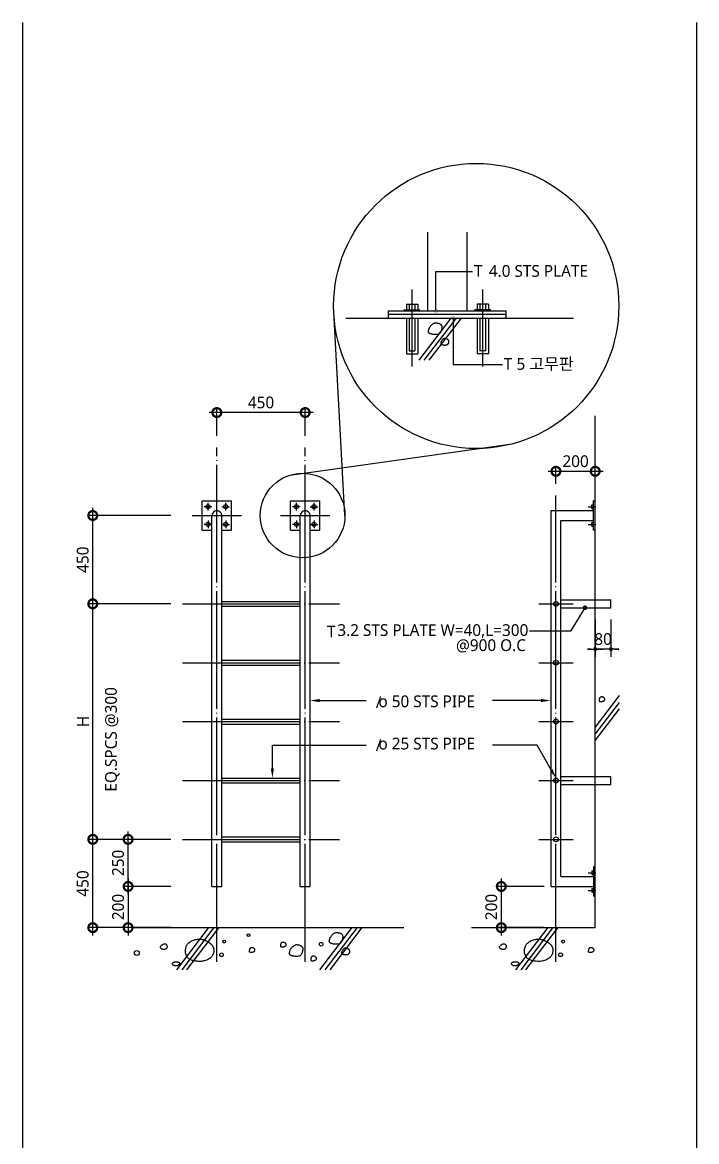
# Model space of a CAD drawing. Header units: millimetres. Extents: x 465 to 41696, y 198 to 5730.
# Drawn here: x 35822 to 37540, y 2878 to 5730 of the extents above; entities that cross this region are included whole.
import ezdxf
from ezdxf.enums import TextEntityAlignment as Align

# ---------------------------------------------------------------- set-up
doc = ezdxf.new("R2010")
doc.units = ezdxf.units.MM
doc.header["$LTSCALE"] = 200
for name, pattern in [('CEN', [62, 60, -1, 0, -1]), ('CEN-GAUN', [32.2, 30, -1, 0.2, -1]), ('HID', [2.3, 1.5, -0.8]), ('HID1-AGI', [2.25, 1.5, -0.75])]:
    doc.linetypes.add(name, pattern=pattern)
doc.layers.get('DEFPOINTS').update_dxf_attribs({"color": 137})
for name, color, linetype in [('3', 3, 'Continuous'), ('cen', 1, 'CEN'), ('CON', 2, 'Continuous'), ('DIM', 7, 'Continuous'), ('ELE', 3, 'Continuous'), ('HAT', 8, 'Continuous'), ('HID', 6, 'HID'), ('SPC', 4, 'Continuous'), ('STL', 4, 'Continuous'), ('SYM-LEAD', 6, 'Continuous'), ('TEXT', 3, 'Continuous')]:
    doc.layers.add(name, color=color, linetype=linetype)
doc.styles.add('arial', font='arial.ttf')
doc.styles.add('굴림체(옥산)', font='GulimChe.ttf')
doc.styles.add('스타일1', font='malgun.ttf')
doc.dimstyles.new('CJA$0', dxfattribs={"dimscale": 300, "dimtxt": 2.7, "dimasz": 1, "dimexe": 2, "dimexo": 3, "dimgap": 1, "dimtad": 1, "dimdec": 0, "dimzin": 1, "dimdsep": 46, "dimtxsty": 'arial', "dimblk": 'DOT', "dimcen": 0.09, "dimdle": 1, "dimclrd": 256, "dimclre": 256, "dimclrt": 3, "dimadec": 0, "dimazin": 0, "dimtfac": 1, "dimtdec": 0, "dimtmove": 2, "dimatfit": 3, "dimldrblk": 'DOT', "dimfxl": 1, "dimtolj": 1, "dimtzin": 1, "dimarcsym": 0})
doc.dimstyles.new('CJA-1', dxfattribs={"dimscale": 10, "dimtxt": 3, "dimasz": 1, "dimexe": 2, "dimexo": 3, "dimgap": 1, "dimtad": 1, "dimdec": 0, "dimdsep": 46, "dimlunit": 6, "dimtxsty": '굴림체(옥산)', "dimblk": 'CJDOT', "dimcen": 0.09, "dimclrd": 256, "dimclre": 256, "dimclrt": 3, "dimazin": 2, "dimtfac": 1, "dimtdec": 0, "dimtix": 1, "dimtmove": 2, "dimatfit": 3, "dimldrblk": 'CJDOT', "dimfxl": 1, "dimtolj": 1, "dimtzin": 0, "dimarcsym": 0})

# ---------------------------------------------------------------- blocks, each defined once
blk = doc.blocks.new('_DotSmall')
at = {"color": 0, "linetype": 'ByBlock', "const_width": 0.5}
blk.add_lwpolyline([(-0.0625, 0, 1), (0.0625, 0, 1)], format="xyb", close=True, dxfattribs=at)
blk = doc.blocks.new('*D173')
at = {"layer": 'DEFPOINTS', "color": 0, "transparency": 16777216}
for p in [(36001.8, 4248.6), (36078.9, 4248.6), (36231, 3648.6)]:
    blk.add_point(p, dxfattribs=at)
at = {"layer": 'DIM', "color": 7, "lineweight": -2, "transparency": 16777216}
for p, q in [((36001.8, 3628.6), (36001.8, 4268.6)), ((36048.9, 4248.6), (35991.8, 4248.6)), ((36201, 3648.6), (35991.8, 3648.6))]:
    blk.add_line(p, q, dxfattribs=at)
at = {"layer": 'DIM', "color": 7, "lineweight": -2, "transparency": 16777216, "xscale": 45, "yscale": 45, "zscale": 45}
for p, rotation in [((36001.8, 4248.6), 90), ((36001.8, 3648.6), 270)]:
    blk.add_blockref('_DotSmall', p, dxfattribs=dict(at, rotation=rotation))
at = {"layer": 'DIM', "color": 3, "transparency": 16777216, "insert": (35976.8, 3948.6), "char_height": 30, "attachment_point": 5, "rotation": 90, "style": '스타일1'}
blk.add_mtext('\\A1;H', dxfattribs=at)
blk = doc.blocks.new('_DOT')
at = {"color": 0, "linetype": 'ByBlock'}
blk.add_line((-0.5, 0), (-1, 0), dxfattribs=at)
at = {"color": 0, "linetype": 'ByBlock', "const_width": 0.5}
blk.add_lwpolyline([(-0.25, 0, 1), (0.25, 0, 1)], format="xyb", close=True, dxfattribs=at)
blk = doc.blocks.new('*D174')
at = {"layer": 'DEFPOINTS', "color": 0, "transparency": 16777216}
for p in [(36001.8, 3648.6), (36231, 3648.6), (36231, 3423.6)]:
    blk.add_point(p, dxfattribs=at)
at = {"layer": 'DIM', "color": 7, "lineweight": -2, "transparency": 16777216}
for p, q in [((36001.8, 3403.6), (36001.8, 3668.6)), ((36201, 3648.6), (35991.8, 3648.6)), ((36201, 3423.6), (35991.8, 3423.6))]:
    blk.add_line(p, q, dxfattribs=at)
at = {"layer": 'DIM', "color": 7, "lineweight": -2, "transparency": 16777216, "xscale": 45, "yscale": 45, "zscale": 45}
for p, rotation in [((36001.8, 3648.6), 90), ((36001.8, 3423.6), 270)]:
    blk.add_blockref('_DotSmall', p, dxfattribs=dict(at, rotation=rotation))
at = {"layer": 'DIM', "color": 3, "transparency": 16777216, "insert": (35976.3, 3536.1), "char_height": 30, "attachment_point": 5, "rotation": 90, "style": '스타일1'}
blk.add_mtext('\\A1;450', dxfattribs=at)
blk = doc.blocks.new('*D175')
at = {"layer": 'DEFPOINTS', "color": 0, "transparency": 16777216}
for p in [(36091.8, 3648.6), (36231, 3648.6), (36231, 3528.6)]:
    blk.add_point(p, dxfattribs=at)
at = {"layer": 'DIM', "color": 7, "lineweight": -2, "transparency": 16777216}
for p, q in [((36091.8, 3508.6), (36091.8, 3668.6)), ((36201, 3648.6), (36081.8, 3648.6)), ((36201, 3528.6), (36081.8, 3528.6))]:
    blk.add_line(p, q, dxfattribs=at)
at = {"layer": 'DIM', "color": 7, "lineweight": -2, "transparency": 16777216, "xscale": 45, "yscale": 45, "zscale": 45}
for p, rotation in [((36091.8, 3648.6), 90), ((36091.8, 3528.6), 270)]:
    blk.add_blockref('_DotSmall', p, dxfattribs=dict(at, rotation=rotation))
at = {"layer": 'DIM', "color": 3, "transparency": 16777216, "insert": (36066.3, 3588.6), "char_height": 30, "attachment_point": 5, "rotation": 90, "style": '스타일1'}
blk.add_mtext('\\A1;250', dxfattribs=at)
blk = doc.blocks.new('*D170')
at = {"layer": 'DEFPOINTS', "color": 0, "transparency": 16777216}
for p in [(36001.8, 4473.6), (36231, 4473.6), (36231, 4248.6)]:
    blk.add_point(p, dxfattribs=at)
at = {"layer": 'DIM', "color": 7, "lineweight": -2, "transparency": 16777216}
for p, q in [((36001.8, 4228.6), (36001.8, 4493.6)), ((36201, 4473.6), (35991.8, 4473.6)), ((36201, 4248.6), (35991.8, 4248.6))]:
    blk.add_line(p, q, dxfattribs=at)
at = {"layer": 'DIM', "color": 7, "lineweight": -2, "transparency": 16777216, "xscale": 45, "yscale": 45, "zscale": 45}
for p, rotation in [((36001.8, 4473.6), 90), ((36001.8, 4248.6), 270)]:
    blk.add_blockref('_DotSmall', p, dxfattribs=dict(at, rotation=rotation))
at = {"layer": 'DIM', "color": 3, "transparency": 16777216, "insert": (35976.3, 4361.1), "char_height": 30, "attachment_point": 5, "rotation": 90, "style": '스타일1'}
blk.add_mtext('\\A1;450', dxfattribs=at)
blk = doc.blocks.new('*D171')
at = {"layer": 'DEFPOINTS', "color": 0, "transparency": 16777216}
for p in [(36317.9, 4736), (36317.9, 4646.5), (36542.9, 4646.5)]:
    blk.add_point(p, dxfattribs=at)
at = {"layer": 'DIM', "color": 7, "lineweight": -2, "transparency": 16777216}
for p, q in [((36562.9, 4736), (36297.9, 4736)), ((36317.9, 4676.5), (36317.9, 4746)), ((36542.9, 4676.5), (36542.9, 4746))]:
    blk.add_line(p, q, dxfattribs=at)
at = {"layer": 'DIM', "color": 7, "lineweight": -2, "transparency": 16777216, "xscale": 45, "yscale": 45, "zscale": 45, "rotation": 180}
blk.add_blockref('_DotSmall', (36317.9, 4736), dxfattribs=at)
at = {"layer": 'DIM', "color": 7, "lineweight": -2, "transparency": 16777216, "xscale": 45, "yscale": 45, "zscale": 45}
blk.add_blockref('_DotSmall', (36542.9, 4736), dxfattribs=at)
at = {"layer": 'DIM', "color": 3, "transparency": 16777216, "insert": (36430.4, 4761.5), "char_height": 30, "attachment_point": 5, "style": '스타일1'}
blk.add_mtext('\\A1;450', dxfattribs=at)
blk = doc.blocks.new('*D172')
at = {"layer": 'DEFPOINTS', "color": 0, "transparency": 16777216}
for p in [(37281.7, 4586.3), (37181.7, 4524.6), (37281.7, 4511.1)]:
    blk.add_point(p, dxfattribs=at)
at = {"layer": 'DIM', "color": 7, "lineweight": -2, "transparency": 16777216}
for p, q in [((37181.7, 4554.6), (37181.7, 4596.3)), ((37281.7, 4541.1), (37281.7, 4596.3)), ((37161.7, 4586.3), (37301.7, 4586.3))]:
    blk.add_line(p, q, dxfattribs=at)
at = {"layer": 'DIM', "color": 7, "lineweight": -2, "transparency": 16777216, "xscale": 45, "yscale": 45, "zscale": 45, "rotation": 180}
blk.add_blockref('_DotSmall', (37181.7, 4586.3), dxfattribs=at)
at = {"layer": 'DIM', "color": 7, "lineweight": -2, "transparency": 16777216, "xscale": 45, "yscale": 45, "zscale": 45}
blk.add_blockref('_DotSmall', (37281.7, 4586.3), dxfattribs=at)
at = {"layer": 'DIM', "color": 3, "transparency": 16777216, "insert": (37231.7, 4611.8), "char_height": 30, "attachment_point": 5, "style": '스타일1'}
blk.add_mtext('\\A1;200', dxfattribs=at)
blk = doc.blocks.new('*D176')
at = {"layer": 'DEFPOINTS', "color": 0, "transparency": 16777216}
for p in [(36231, 3528.6), (36091.8, 3423.6), (36231, 3423.6)]:
    blk.add_point(p, dxfattribs=at)
at = {"layer": 'DIM', "color": 7, "lineweight": -2, "transparency": 16777216}
for p, q in [((36091.8, 3548.6), (36091.8, 3403.6)), ((36201, 3528.6), (36081.8, 3528.6)), ((36201, 3423.6), (36081.8, 3423.6))]:
    blk.add_line(p, q, dxfattribs=at)
at = {"layer": 'DIM', "color": 7, "lineweight": -2, "transparency": 16777216, "xscale": 45, "yscale": 45, "zscale": 45}
for p, rotation in [((36091.8, 3528.6), 90), ((36091.8, 3423.6), 270)]:
    blk.add_blockref('_DotSmall', p, dxfattribs=dict(at, rotation=rotation))
at = {"layer": 'DIM', "color": 3, "transparency": 16777216, "insert": (36066.3, 3476.1), "char_height": 30, "attachment_point": 5, "rotation": 90, "style": '스타일1'}
blk.add_mtext('\\A1;200', dxfattribs=at)
blk = doc.blocks.new('CJDOT')
blk.add_line((-2, 0), (2, 0))
at = {"const_width": 0.5}
blk.add_lwpolyline([(-0.25, 0, 1), (0.25, 0, 1)], format="xyb", close=True, dxfattribs=at)
blk = doc.blocks.new('*D177')
at = {"layer": 'DEFPOINTS', "color": 0, "transparency": 16777216}
for p in [(37281.7, 4238.6), (37321.7, 4238.6), (37281.7, 4133.2)]:
    blk.add_point(p, dxfattribs=at)
at = {"layer": 'DIM', "lineweight": -2, "transparency": 16777216}
for p, q in [((37281.7, 4208.6), (37281.7, 4113.2)), ((37321.7, 4208.6), (37321.7, 4113.2)), ((37271.7, 4133.2), (37261.7, 4133.2)), ((37321.7, 4133.2), (37281.7, 4133.2)), ((37331.7, 4133.2), (37341.7, 4133.2))]:
    blk.add_line(p, q, dxfattribs=at)
at = {"layer": 'DIM', "lineweight": -2, "transparency": 16777216, "xscale": 10, "yscale": 10, "zscale": 10}
blk.add_blockref('CJDOT', (37281.7, 4133.2), dxfattribs=at)
at = {"layer": 'DIM', "lineweight": -2, "transparency": 16777216, "xscale": 10, "yscale": 10, "zscale": 10, "rotation": 180}
blk.add_blockref('CJDOT', (37321.7, 4133.2), dxfattribs=at)
at = {"layer": 'DIM', "color": 3, "transparency": 16777216, "insert": (37301.7, 4158.7), "char_height": 30, "attachment_point": 5, "style": '스타일1'}
blk.add_mtext('\\A1;80', dxfattribs=at)
blk = doc.blocks.new('*D178')
at = {"layer": 'DEFPOINTS', "color": 0, "transparency": 16777216}
for p in [(37181.7, 3528.6), (37042.5, 3423.6), (37181.7, 3423.6)]:
    blk.add_point(p, dxfattribs=at)
at = {"layer": 'DIM', "color": 7, "lineweight": -2, "transparency": 16777216}
for p, q in [((37042.5, 3548.6), (37042.5, 3403.6)), ((37151.7, 3528.6), (37032.5, 3528.6)), ((37151.7, 3423.6), (37032.5, 3423.6))]:
    blk.add_line(p, q, dxfattribs=at)
at = {"layer": 'DIM', "color": 7, "lineweight": -2, "transparency": 16777216, "xscale": 45, "yscale": 45, "zscale": 45}
for p, rotation in [((37042.5, 3528.6), 90), ((37042.5, 3423.6), 270)]:
    blk.add_blockref('_DotSmall', p, dxfattribs=dict(at, rotation=rotation))
at = {"layer": 'DIM', "color": 3, "transparency": 16777216, "insert": (37017, 3476.1), "char_height": 30, "attachment_point": 5, "rotation": 90, "style": '스타일1'}
blk.add_mtext('\\A1;200', dxfattribs=at)

msp = doc.modelspace()

# ---------------------------------------------------------------- hatches: boundary and pattern name
at = {"layer": 'SYM-LEAD'}
h = msp.add_hatch(color=6, dxfattribs=at)
edge = h.paths.add_edge_path()
edge.add_arc((36919.7, 4976.8), 6, 0, 360)
edge = h.paths.add_edge_path()
edge.add_line((36919.7, 4988.8), (36919.7, 4964.8))
edge = h.paths.add_edge_path()
edge.add_arc((36875.9, 4994.8), 6, 0, 360)
edge = h.paths.add_edge_path()
edge.add_line((36875.9, 4982.8), (36875.9, 5006.8))
h = msp.add_hatch(color=6, dxfattribs=at)
edge = h.paths.add_edge_path(flags=17)
edge.add_arc((37255.5, 4238.6), 6, 0, 360)
edge = h.paths.add_edge_path()
edge.add_line((37261.8, 4248.8), (37249.2, 4228.4))

# ---------------------------------------------------------------- linework, layer by layer
for centre, radius in [((36978.6, 5007.5), 363.2), ((36536.4, 4473.7), 107.8)]:
    msp.add_circle(centre, radius)
at = {"layer": '3'}
for p, q in [((35822.5, 5730), (35822.5, 210)), ((37540, 5730), (37540, 210))]:
    msp.add_line(p, q, dxfattribs=at)
at = {"layer": 'cen'}
for p, q in [((36815.2, 4853.1), (36815.2, 5049.8)), ((36995.2, 4853.1), (36995.2, 5049.8)), ((36295.4, 4486.1), (36295.4, 4506.1)), ((36340.4, 4486.1), (36340.4, 4506.1)), ((36520.4, 4486.1), (36520.4, 4506.1)), ((36565.4, 4486.1), (36565.4, 4506.1)), ((36305.4, 4496.1), (36285.4, 4496.1)), ((36330.4, 4496.1), (36350.4, 4496.1)), ((36530.4, 4496.1), (36510.4, 4496.1)), ((36555.4, 4496.1), (36575.4, 4496.1)), ((37263.7, 4496.1), (37283.7, 4496.1)), ((36305.4, 4451.1), (36285.4, 4451.1)), ((36295.4, 4461.1), (36295.4, 4441.1)), ((36330.4, 4451.1), (36350.4, 4451.1)), ((36340.4, 4461.1), (36340.4, 4441.1)), ((36530.4, 4451.1), (36510.4, 4451.1)), ((36520.4, 4461.1), (36520.4, 4441.1)), ((36555.4, 4451.1), (36575.4, 4451.1)), ((36565.4, 4461.1), (36565.4, 4441.1)), ((37263.7, 4451.1), (37283.7, 4451.1)), ((37137.8, 4248.6), (37225.3, 4248.6)), ((37137.8, 4098.6), (37225.3, 4098.6)), ((37137.8, 3948.6), (37225.3, 3948.6)), ((37137.8, 3798.6), (37225.3, 3798.6)), ((37137.8, 3648.6), (37225.3, 3648.6)), ((37263.7, 3563.6), (37283.7, 3563.6)), ((37263.7, 3518.6), (37283.7, 3518.6))]:
    msp.add_line(p, q, dxfattribs=at)
at = {"layer": 'cen', "linetype": 'CEN-GAUN', "ltscale": 0.05}
for p, q in [((36317.9, 3336.9), (36317.9, 4646.5)), ((36542.9, 3336.9), (36542.9, 4646.5)), ((37181.7, 3336.9), (37181.7, 4524.6)), ((36255.4, 4473.6), (36380.4, 4473.6)), ((36480.4, 4473.6), (36605.4, 4473.6)), ((36230.4, 4248.6), (36630.4, 4248.6)), ((36230.4, 4098.6), (36630.4, 4098.6)), ((36230.4, 3948.6), (36630.4, 3948.6)), ((36230.4, 3798.6), (36630.4, 3798.6)), ((36230.4, 3648.6), (36630.4, 3648.6))]:
    msp.add_line(p, q, dxfattribs=at)
at = {"layer": 'CON'}
for p, q in [((36646.1, 4976.8), (37226.1, 4976.8)), ((37281.7, 3423.6), (37281.7, 4727.6)), ((36102.9, 3423.6), (36794.3, 3423.6)), ((36966.7, 3423.6), (37281.7, 3423.6))]:
    msp.add_line(p, q, dxfattribs=at)
at = {"layer": 'ELE', "color": 4}
for p, q in [((36280.4, 4436.1), (36280.4, 4511.1)), ((36280.4, 4511.1), (36355.4, 4511.1)), ((36355.4, 4436.1), (36355.4, 4511.1)), ((36505.4, 4511.1), (36580.4, 4511.1)), ((36505.4, 4436.1), (36505.4, 4511.1)), ((36580.4, 4436.1), (36580.4, 4511.1)), ((37281.7, 4511.1), (37277.2, 4511.1)), ((37277.2, 4436.1), (37277.2, 4511.1)), ((37273.4, 4501.1), (37277.2, 4501.1)), ((37273.4, 4491.1), (37273.4, 4501.1)), ((37273.4, 4491.1), (37277.2, 4491.1)), ((37273.4, 4456.1), (37277.2, 4456.1)), ((37273.4, 4446.1), (37273.4, 4456.1)), ((36280.4, 4436.1), (36305.4, 4436.1)), ((36330.4, 4436.1), (36355.4, 4436.1)), ((36505.4, 4436.1), (36530.4, 4436.1)), ((36555.4, 4436.1), (36580.4, 4436.1)), ((37273.4, 4446.1), (37277.2, 4446.1)), ((37281.7, 4436.1), (37277.2, 4436.1)), ((37273.4, 3568.6), (37277.2, 3568.6)), ((37273.4, 3568.6), (37273.4, 3558.6)), ((37281.7, 3578.6), (37277.2, 3578.6)), ((37277.2, 3578.6), (37277.2, 3503.6)), ((37273.4, 3558.6), (37277.2, 3558.6)), ((37273.4, 3523.6), (37273.4, 3513.6)), ((37273.4, 3523.6), (37277.2, 3523.6)), ((37273.4, 3513.6), (37277.2, 3513.6)), ((37281.7, 3503.6), (37277.2, 3503.6))]:
    msp.add_line(p, q, dxfattribs=at)
at = {"layer": 'HAT'}
for p, q in [((36755.2, 4986.8), (37055.2, 4986.8)), ((36914.1, 4976.8), (36832.1, 4869.5)), ((36927.5, 4976.8), (36845.5, 4869.5)), ((36939.9, 4976.8), (36857.9, 4869.5)), ((37343, 4015.1), (37281.7, 3934.8)), ((37343, 3997.4), (37281.7, 3917.1)), ((37343, 3981.3), (37281.7, 3901)), ((36296.9, 3423.6), (36214.9, 3316.3)), ((36310.4, 3423.6), (36228.4, 3316.3)), ((36322.7, 3423.6), (36240.7, 3316.3)), ((36661.5, 3423.6), (36579.5, 3316.3)), ((36675, 3423.6), (36593, 3316.3)), ((36687.3, 3423.6), (36605.3, 3316.3)), ((37160.6, 3423.6), (37078.6, 3316.3)), ((37174.1, 3423.6), (37092.1, 3316.3)), ((37186.5, 3423.6), (37104.4, 3316.3))]:
    msp.add_line(p, q, dxfattribs=at)
at = {"layer": 'HAT', "linetype": 'HID1-AGI'}
for p, q in [((36800.7, 4976.8), (36800.7, 4885.7)), ((36829.7, 4976.8), (36829.7, 4885.7)), ((36980.7, 4976.8), (36980.7, 4885.7)), ((37009.7, 4976.8), (37009.7, 4885.7)), ((36800.7, 4885.7), (36829.7, 4885.7)), ((37009.7, 4885.7), (36980.7, 4885.7))]:
    msp.add_line(p, q, dxfattribs=at)
at = {"layer": 'HAT'}
for points in [[(36862.2, 4956.3), (36863.2, 4957.5), (36864.4, 4958.7), (36865.6, 4959.8), (36866.9, 4960.8), (36868.2, 4961.7), (36869.6, 4962.6), (36870.9, 4963.3), (36872.1, 4963.8), (36873.3, 4964.2), (36874.5, 4964.4), (36875.5, 4964.5), (36876.6, 4964.5), (36877.7, 4964.4), (36878.7, 4964.2), (36879.8, 4963.9), (36881, 4963.7), (36882.2, 4963.3), (36883.4, 4963), (36884.7, 4962.6), (36885.9, 4962.1), (36887, 4961.5), (36888, 4960.8), (36888.9, 4960), (36889.7, 4959), (36890.3, 4957.9), (36890.7, 4956.7), (36890.9, 4955.4), (36891, 4953.9), (36891, 4952.4), (36890.8, 4950.8), (36890.6, 4949.1), (36890.2, 4947.5), (36889.8, 4945.8), (36889.4, 4944.1), (36888.8, 4942.5), (36888.1, 4940.9), (36887.2, 4939.5), (36886.2, 4938.2), (36885, 4937.1), (36883.6, 4936.2), (36881.9, 4935.5), (36880.1, 4935), (36878.1, 4934.6), (36876.1, 4934.5), (36874, 4934.5), (36871.9, 4934.6), (36869.9, 4934.8), (36867.9, 4935.1), (36866.1, 4935.4), (36864.4, 4935.8), (36862.9, 4936.2), (36861.5, 4936.7), (36860.4, 4937.2), (36859.3, 4937.8), (36858.5, 4938.5), (36857.8, 4939.2), (36857.4, 4939.9), (36857.1, 4940.7), (36856.9, 4941.5), (36856.9, 4942.4), (36857, 4943.4), (36857.2, 4944.4), (36857.4, 4945.4), (36857.7, 4946.5), (36858, 4947.7), (36858.4, 4948.8), (36858.8, 4950.1), (36859.3, 4951.3), (36859.8, 4952.6), (36860.5, 4953.8), (36861.3, 4955.1)], [(36896.8, 4925), (36897.9, 4925.2), (36899.1, 4925.2), (36900.3, 4925.1), (36901.5, 4924.8), (36902.6, 4924.4), (36903.7, 4923.9), (36904.7, 4923.2), (36905.6, 4922.5), (36906.4, 4921.8), (36907, 4921), (36907.4, 4920.2), (36907.8, 4919.4), (36908.1, 4918.5), (36908.2, 4917.7), (36908.3, 4916.8), (36908.4, 4916), (36908.3, 4915.2), (36908.2, 4914.4), (36908.1, 4913.7), (36907.9, 4913), (36907.6, 4912.3), (36907.3, 4911.6), (36906.9, 4910.9), (36906.4, 4910.3), (36905.9, 4909.7), (36905.3, 4909.1), (36904.5, 4908.6), (36903.7, 4908.2), (36902.8, 4907.8), (36901.8, 4907.5), (36900.7, 4907.3), (36899.5, 4907.2), (36898.2, 4907.2), (36896.8, 4907.3), (36895.4, 4907.5), (36894, 4907.8), (36892.7, 4908.3), (36891.5, 4908.8), (36890.5, 4909.4), (36889.7, 4910.2), (36889.2, 4911), (36888.9, 4911.9), (36888.8, 4912.8), (36888.9, 4913.8), (36889.1, 4914.9), (36889.5, 4916), (36890, 4917.1), (36890.5, 4918.2), (36891.1, 4919.3), (36891.7, 4920.4), (36892.4, 4921.4), (36893.1, 4922.4), (36893.9, 4923.3), (36894.8, 4924), (36895.8, 4924.6)], [(37296.5, 4011.9), (37297.3, 4012.2), (37298.2, 4012.2), (37299.1, 4012.1), (37300, 4011.9), (37300.9, 4011.6), (37301.8, 4011.2), (37302.6, 4010.7), (37303.3, 4010.2), (37303.9, 4009.6), (37304.4, 4009), (37304.8, 4008.3), (37305.1, 4007.7), (37305.3, 4007), (37305.5, 4006.4), (37305.6, 4005.7), (37305.6, 4005.1), (37305.6, 4004.5), (37305.5, 4004), (37305.4, 4003.4), (37305.1, 4002.9), (37304.9, 4002.4), (37304.5, 4001.9), (37304.1, 4001.5), (37303.6, 4001), (37303, 4000.6), (37302.3, 4000.3), (37301.5, 3999.9), (37300.8, 3999.6), (37300, 3999.4), (37299.2, 3999.2), (37298.3, 3999), (37297.6, 3998.9), (37296.8, 3998.8), (37296.1, 3998.8), (37295.5, 3998.8), (37294.9, 3998.9), (37294.3, 3999.1), (37293.8, 3999.3), (37293.4, 3999.7), (37293.1, 4000.1), (37292.8, 4000.6), (37292.6, 4001.2), (37292.5, 4001.8), (37292.4, 4002.6), (37292.4, 4003.3), (37292.5, 4004.2), (37292.6, 4005), (37292.8, 4005.9), (37293, 4006.9), (37293.3, 4007.8), (37293.7, 4008.7), (37294.1, 4009.5), (37294.6, 4010.3), (37295.1, 4011), (37295.8, 4011.5)], [(36240.1, 3376.1), (36240.9, 3377.9), (36241.9, 3379.7), (36243.1, 3381.3), (36244.5, 3382.9), (36246, 3384.4), (36247.7, 3385.8), (36249.5, 3387.1), (36251.5, 3388.4), (36253.6, 3389.6), (36255.9, 3390.6), (36258.3, 3391.6), (36260.8, 3392.5), (36263.3, 3393.2), (36266, 3393.7), (36268.7, 3394.1), (36271.5, 3394.3), (36274.3, 3394.3), (36277.1, 3394.1), (36279.9, 3393.8), (36282.7, 3393.2), (36285.5, 3392.4), (36288.2, 3391.5), (36290.9, 3390.4), (36293.4, 3389.1), (36295.9, 3387.7), (36298.2, 3386.1), (36300.4, 3384.4), (36302.4, 3382.5), (36304.2, 3380.6), (36305.8, 3378.6), (36307.2, 3376.5), (36308.4, 3374.4), (36309.3, 3372.2), (36309.9, 3370), (36310.2, 3367.8), (36310.4, 3365.6), (36310.3, 3363.4), (36310, 3361.2), (36309.5, 3359.1), (36308.8, 3357), (36307.9, 3355), (36306.8, 3353), (36305.5, 3351.1), (36304.1, 3349.3), (36302.4, 3347.6), (36300.6, 3346.1), (36298.6, 3344.6), (36296.4, 3343.2), (36294, 3342), (36291.4, 3340.9), (36288.7, 3340), (36285.9, 3339.2), (36282.9, 3338.5), (36279.9, 3338), (36276.8, 3337.7), (36273.7, 3337.6), (36270.6, 3337.6), (36267.5, 3337.8), (36264.4, 3338.1), (36261.5, 3338.5), (36258.6, 3339.1), (36256, 3339.7), (36253.6, 3340.5), (36251.5, 3341.3), (36249.7, 3342.1), (36248.1, 3343), (36246.8, 3344), (36245.6, 3344.9), (36244.7, 3345.9), (36243.9, 3346.9), (36243.2, 3347.9), (36242.6, 3348.9), (36242, 3349.9), (36241.5, 3350.8), (36241, 3351.7), (36240.5, 3352.6), (36240.1, 3353.4), (36239.8, 3354.2), (36239.4, 3355), (36239.1, 3355.7), (36238.9, 3356.3), (36238.6, 3356.9), (36238.5, 3357.5), (36238.3, 3358.2), (36238.2, 3359), (36238.1, 3359.8), (36238, 3360.8), (36237.9, 3362), (36237.9, 3363.4), (36237.9, 3365), (36238, 3366.7), (36238.2, 3368.5), (36238.5, 3370.4), (36238.9, 3372.3), (36239.4, 3374.2)], [(36609.6, 3403.1), (36610.7, 3404.3), (36611.8, 3405.5), (36613.1, 3406.6), (36614.4, 3407.6), (36615.7, 3408.6), (36617, 3409.4), (36618.3, 3410.1), (36619.6, 3410.6), (36620.8, 3411), (36621.9, 3411.2), (36623, 3411.3), (36624.1, 3411.3), (36625.1, 3411.2), (36626.2, 3411), (36627.3, 3410.8), (36628.4, 3410.5), (36629.6, 3410.1), (36630.9, 3409.8), (36632.1, 3409.4), (36633.3, 3408.9), (36634.4, 3408.3), (36635.5, 3407.6), (36636.4, 3406.8), (36637.2, 3405.8), (36637.7, 3404.7), (36638.1, 3403.5), (36638.4, 3402.2), (36638.5, 3400.7), (36638.4, 3399.2), (36638.3, 3397.6), (36638, 3395.9), (36637.7, 3394.3), (36637.3, 3392.6), (36636.8, 3390.9), (36636.2, 3389.3), (36635.5, 3387.7), (36634.7, 3386.3), (36633.7, 3385), (36632.5, 3383.9), (36631, 3383), (36629.4, 3382.3), (36627.6, 3381.8), (36625.6, 3381.5), (36623.6, 3381.3), (36621.5, 3381.3), (36619.4, 3381.4), (36617.3, 3381.6), (36615.4, 3381.9), (36613.6, 3382.2), (36611.9, 3382.6), (36610.4, 3383), (36609, 3383.5), (36607.8, 3384), (36606.8, 3384.6), (36605.9, 3385.3), (36605.3, 3386), (36604.8, 3386.7), (36604.5, 3387.5), (36604.4, 3388.3), (36604.4, 3389.2), (36604.4, 3390.2), (36604.6, 3391.2), (36604.9, 3392.2), (36605.2, 3393.3), (36605.5, 3394.5), (36605.8, 3395.6), (36606.3, 3396.9), (36606.7, 3398.1), (36607.3, 3399.4), (36608, 3400.6), (36608.7, 3401.9)], [(37103.8, 3376.1), (37104.6, 3377.9), (37105.7, 3379.7), (37106.9, 3381.3), (37108.2, 3382.9), (37109.7, 3384.4), (37111.4, 3385.8), (37113.2, 3387.1), (37115.2, 3388.4), (37117.3, 3389.6), (37119.6, 3390.6), (37122, 3391.6), (37124.5, 3392.5), (37127.1, 3393.2), (37129.7, 3393.7), (37132.4, 3394.1), (37135.2, 3394.3), (37138, 3394.3), (37140.8, 3394.1), (37143.6, 3393.8), (37146.4, 3393.2), (37149.2, 3392.4), (37151.9, 3391.5), (37154.6, 3390.4), (37157.1, 3389.1), (37159.6, 3387.7), (37161.9, 3386.1), (37164.1, 3384.4), (37166.1, 3382.5), (37167.9, 3380.6), (37169.6, 3378.6), (37171, 3376.5), (37172.1, 3374.4), (37173, 3372.2), (37173.6, 3370), (37174, 3367.8), (37174.1, 3365.6), (37174, 3363.4), (37173.7, 3361.2), (37173.2, 3359.1), (37172.5, 3357), (37171.6, 3355), (37170.5, 3353), (37169.2, 3351.1), (37167.8, 3349.3), (37166.2, 3347.6), (37164.3, 3346.1), (37162.3, 3344.6), (37160.1, 3343.2), (37157.7, 3342), (37155.2, 3340.9), (37152.4, 3340), (37149.6, 3339.2), (37146.7, 3338.5), (37143.6, 3338), (37140.6, 3337.7), (37137.4, 3337.6), (37134.3, 3337.6), (37131.2, 3337.8), (37128.1, 3338.1), (37125.2, 3338.5), (37122.4, 3339.1), (37119.7, 3339.7), (37117.3, 3340.5), (37115.2, 3341.3), (37113.4, 3342.1), (37111.8, 3343), (37110.5, 3344), (37109.4, 3344.9), (37108.4, 3345.9), (37107.6, 3346.9), (37106.9, 3347.9), (37106.3, 3348.9), (37105.7, 3349.9), (37105.2, 3350.8), (37104.7, 3351.7), (37104.3, 3352.6), (37103.8, 3353.4), (37103.5, 3354.2), (37103.1, 3355), (37102.9, 3355.7), (37102.6, 3356.3), (37102.4, 3356.9), (37102.2, 3357.5), (37102, 3358.2), (37101.9, 3359), (37101.8, 3359.8), (37101.7, 3360.8), (37101.6, 3362), (37101.6, 3363.4), (37101.7, 3365), (37101.7, 3366.7), (37101.9, 3368.5), (37102.2, 3370.4), (37102.6, 3372.3), (37103.1, 3374.2)], [(36184.6, 3382.4), (36185.7, 3382.4), (36186.7, 3382.1), (36187.6, 3381.7), (36188.5, 3381.1), (36189.2, 3380.4), (36189.9, 3379.6), (36190.4, 3378.7), (36190.8, 3377.7), (36191.1, 3376.7), (36191.3, 3375.7), (36191.3, 3374.7), (36191.1, 3373.7), (36190.9, 3372.8), (36190.5, 3371.8), (36189.9, 3371), (36189.3, 3370.3), (36188.5, 3369.6), (36187.6, 3369.1), (36186.6, 3368.7), (36185.5, 3368.3), (36184.4, 3368.1), (36183.3, 3368), (36182.1, 3368.1), (36181, 3368.2), (36179.9, 3368.5), (36178.8, 3368.9), (36177.9, 3369.3), (36177, 3369.9), (36176.2, 3370.5), (36175.5, 3371.1), (36174.9, 3371.7), (36174.5, 3372.4), (36174.2, 3373.1), (36174.1, 3373.7), (36174.1, 3374.4), (36174.3, 3375), (36174.6, 3375.7), (36175.1, 3376.4), (36175.6, 3377.1), (36176.3, 3377.9), (36177.2, 3378.7), (36178.1, 3379.4), (36179.1, 3380.2), (36180.2, 3380.9), (36181.3, 3381.5), (36182.4, 3382), (36183.5, 3382.3)], [(36405.1, 3373.1), (36406, 3373.3), (36406.8, 3373.4), (36407.7, 3373.3), (36408.7, 3373.1), (36409.6, 3372.8), (36410.4, 3372.3), (36411.2, 3371.9), (36412, 3371.3), (36412.6, 3370.7), (36413.1, 3370.1), (36413.5, 3369.5), (36413.8, 3368.9), (36414, 3368.2), (36414.2, 3367.5), (36414.2, 3366.9), (36414.3, 3366.3), (36414.2, 3365.7), (36414.2, 3365.1), (36414, 3364.6), (36413.8, 3364), (36413.5, 3363.5), (36413.2, 3363.1), (36412.7, 3362.6), (36412.2, 3362.2), (36411.6, 3361.8), (36410.9, 3361.4), (36410.2, 3361.1), (36409.4, 3360.8), (36408.6, 3360.5), (36407.8, 3360.3), (36407, 3360.1), (36406.2, 3360), (36405.5, 3359.9), (36404.8, 3359.9), (36404.1, 3360), (36403.5, 3360.1), (36403, 3360.2), (36402.5, 3360.5), (36402.1, 3360.8), (36401.7, 3361.2), (36401.5, 3361.7), (36401.3, 3362.3), (36401.2, 3363), (36401.1, 3363.7), (36401.1, 3364.5), (36401.2, 3365.3), (36401.3, 3366.2), (36401.5, 3367.1), (36401.7, 3368), (36402, 3369), (36402.3, 3369.9), (36402.7, 3370.7), (36403.2, 3371.5), (36403.8, 3372.2), (36404.4, 3372.7)], [(36484.5, 3386.8), (36485.3, 3387), (36486.2, 3387.1), (36487.1, 3387), (36488, 3386.8), (36488.9, 3386.5), (36489.8, 3386.1), (36490.6, 3385.6), (36491.3, 3385), (36491.9, 3384.5), (36492.4, 3383.8), (36492.9, 3383.2), (36493.2, 3382.6), (36493.4, 3381.9), (36493.5, 3381.3), (36493.6, 3380.6), (36493.7, 3380), (36493.6, 3379.4), (36493.5, 3378.8), (36493.4, 3378.3), (36493.2, 3377.8), (36492.9, 3377.3), (36492.6, 3376.8), (36492.1, 3376.3), (36491.6, 3375.9), (36491, 3375.5), (36490.3, 3375.2), (36489.6, 3374.8), (36488.8, 3374.5), (36488, 3374.3), (36487.2, 3374), (36486.4, 3373.9), (36485.6, 3373.7), (36484.9, 3373.7), (36484.2, 3373.6), (36483.5, 3373.7), (36482.9, 3373.8), (36482.4, 3374), (36481.9, 3374.2), (36481.5, 3374.5), (36481.1, 3375), (36480.9, 3375.5), (36480.7, 3376.1), (36480.5, 3376.7), (36480.5, 3377.4), (36480.5, 3378.2), (36480.6, 3379), (36480.7, 3379.9), (36480.9, 3380.8), (36481.1, 3381.7), (36481.4, 3382.7), (36481.7, 3383.6), (36482.1, 3384.4), (36482.6, 3385.2), (36483.2, 3385.9), (36483.8, 3386.4)], [(36507.9, 3372.2), (36509, 3373.4), (36510.1, 3374.5), (36511.4, 3375.7), (36512.7, 3376.7), (36514, 3377.6), (36515.3, 3378.4), (36516.6, 3379.1), (36517.9, 3379.7), (36519.1, 3380), (36520.2, 3380.3), (36521.3, 3380.4), (36522.4, 3380.4), (36523.4, 3380.2), (36524.5, 3380.1), (36525.6, 3379.8), (36526.7, 3379.5), (36527.9, 3379.2), (36529.2, 3378.8), (36530.4, 3378.4), (36531.6, 3377.9), (36532.7, 3377.3), (36533.8, 3376.7), (36534.7, 3375.8), (36535.5, 3374.9), (36536, 3373.8), (36536.4, 3372.6), (36536.7, 3371.2), (36536.7, 3369.8), (36536.7, 3368.2), (36536.6, 3366.6), (36536.3, 3365), (36536, 3363.3), (36535.6, 3361.6), (36535.1, 3360), (36534.5, 3358.3), (36533.8, 3356.8), (36533, 3355.4), (36532, 3354.1), (36530.7, 3353), (36529.3, 3352), (36527.7, 3351.3), (36525.9, 3350.8), (36523.9, 3350.5), (36521.9, 3350.4), (36519.8, 3350.3), (36517.7, 3350.5), (36515.6, 3350.7), (36513.7, 3350.9), (36511.8, 3351.3), (36510.2, 3351.7), (36508.7, 3352.1), (36507.3, 3352.6), (36506.1, 3353.1), (36505.1, 3353.7), (36504.2, 3354.3), (36503.6, 3355), (36503.1, 3355.8), (36502.8, 3356.6), (36502.7, 3357.4), (36502.7, 3358.3), (36502.7, 3359.2), (36502.9, 3360.2), (36503.2, 3361.3), (36503.5, 3362.4), (36503.8, 3363.5), (36504.1, 3364.7), (36504.5, 3365.9), (36505, 3367.2), (36505.6, 3368.4), (36506.3, 3369.7), (36507, 3370.9)], [(36644.2, 3371.8), (36645.4, 3372), (36646.5, 3372), (36647.7, 3371.9), (36648.9, 3371.6), (36650.1, 3371.2), (36651.2, 3370.7), (36652.2, 3370), (36653.1, 3369.4), (36653.8, 3368.6), (36654.4, 3367.8), (36654.9, 3367), (36655.3, 3366.2), (36655.5, 3365.3), (36655.7, 3364.5), (36655.8, 3363.6), (36655.8, 3362.8), (36655.8, 3362), (36655.7, 3361.2), (36655.6, 3360.5), (36655.4, 3359.8), (36655.1, 3359.1), (36654.8, 3358.4), (36654.4, 3357.7), (36653.9, 3357.1), (36653.4, 3356.5), (36652.7, 3355.9), (36652, 3355.4), (36651.2, 3355), (36650.3, 3354.6), (36649.3, 3354.3), (36648.2, 3354.1), (36647, 3354), (36645.6, 3354), (36644.2, 3354.1), (36642.8, 3354.3), (36641.4, 3354.7), (36640.1, 3355.1), (36639, 3355.6), (36637.9, 3356.2), (36637.2, 3357), (36636.6, 3357.8), (36636.3, 3358.7), (36636.2, 3359.6), (36636.3, 3360.6), (36636.6, 3361.7), (36637, 3362.8), (36637.4, 3363.9), (36638, 3365), (36638.6, 3366.1), (36639.2, 3367.2), (36639.9, 3368.3), (36640.6, 3369.2), (36641.4, 3370.1), (36642.3, 3370.8), (36643.2, 3371.4)], [(37048.3, 3382.4), (37049.4, 3382.4), (37050.4, 3382.1), (37051.3, 3381.7), (37052.2, 3381.1), (37052.9, 3380.4), (37053.6, 3379.6), (37054.1, 3378.7), (37054.6, 3377.7), (37054.8, 3376.7), (37055, 3375.7), (37055, 3374.7), (37054.8, 3373.7), (37054.6, 3372.8), (37054.2, 3371.8), (37053.6, 3371), (37053, 3370.3), (37052.2, 3369.6), (37051.3, 3369.1), (37050.3, 3368.7), (37049.2, 3368.3), (37048.1, 3368.1), (37047, 3368), (37045.8, 3368.1), (37044.7, 3368.2), (37043.6, 3368.5), (37042.6, 3368.9), (37041.6, 3369.3), (37040.7, 3369.9), (37039.9, 3370.5), (37039.2, 3371.1), (37038.6, 3371.7), (37038.2, 3372.4), (37037.9, 3373.1), (37037.8, 3373.7), (37037.8, 3374.4), (37038, 3375), (37038.3, 3375.7), (37038.8, 3376.4), (37039.4, 3377.1), (37040.1, 3377.9), (37040.9, 3378.7), (37041.8, 3379.4), (37042.8, 3380.2), (37043.9, 3380.9), (37045, 3381.5), (37046.1, 3382), (37047.2, 3382.3)], [(37268.9, 3373.1), (37269.7, 3373.3), (37270.5, 3373.4), (37271.4, 3373.3), (37272.4, 3373.1), (37273.3, 3372.8), (37274.1, 3372.3), (37275, 3371.9), (37275.7, 3371.3), (37276.3, 3370.7), (37276.8, 3370.1), (37277.2, 3369.5), (37277.5, 3368.9), (37277.7, 3368.2), (37277.9, 3367.5), (37278, 3366.9), (37278, 3366.3), (37278, 3365.7), (37277.9, 3365.1), (37277.7, 3364.6), (37277.5, 3364), (37277.2, 3363.5), (37276.9, 3363.1), (37276.5, 3362.6), (37275.9, 3362.2), (37275.3, 3361.8), (37274.7, 3361.4), (37273.9, 3361.1), (37273.2, 3360.8), (37272.3, 3360.5), (37271.5, 3360.3), (37270.7, 3360.1), (37270, 3360), (37269.2, 3359.9), (37268.5, 3359.9), (37267.8, 3360), (37267.2, 3360.1), (37266.7, 3360.2), (37266.2, 3360.5), (37265.8, 3360.8), (37265.5, 3361.2), (37265.2, 3361.7), (37265, 3362.3), (37264.9, 3363), (37264.8, 3363.7), (37264.8, 3364.5), (37264.9, 3365.3), (37265, 3366.2), (37265.2, 3367.1), (37265.4, 3368), (37265.7, 3369), (37266, 3369.9), (37266.5, 3370.7), (37266.9, 3371.5), (37267.5, 3372.2), (37268.1, 3372.7)], [(36221.4, 3335.4), (36222.2, 3334.9), (36222.8, 3334.3), (36223.1, 3333.6), (36223.3, 3332.8), (36223.2, 3332), (36223, 3331.2), (36222.6, 3330.4), (36222, 3329.6), (36221.3, 3328.8), (36220.5, 3328.2), (36219.6, 3327.6), (36218.5, 3327), (36217.4, 3326.6), (36216.3, 3326.3), (36215.1, 3326.1), (36213.8, 3326), (36212.6, 3326.1), (36211.3, 3326.3), (36210.1, 3326.6), (36209, 3327), (36207.9, 3327.5), (36207, 3328), (36206.2, 3328.6), (36205.6, 3329.3), (36205.3, 3330), (36205.1, 3330.7), (36205, 3331.3), (36205.1, 3332), (36205.3, 3332.7), (36205.5, 3333.3), (36205.8, 3333.8), (36206.1, 3334.3), (36206.4, 3334.7), (36206.8, 3335.1), (36207.1, 3335.4), (36207.6, 3335.6), (36208.1, 3335.8), (36208.8, 3335.9), (36209.7, 3336.1), (36210.7, 3336.2), (36211.9, 3336.3), (36213.2, 3336.3), (36214.7, 3336.4), (36216.2, 3336.4), (36217.7, 3336.3), (36219, 3336.1), (36220.3, 3335.8)], [(36561.9, 3351.4), (36562.7, 3351.7), (36563.6, 3351.7), (36564.5, 3351.6), (36565.4, 3351.4), (36566.3, 3351.1), (36567.2, 3350.7), (36568, 3350.2), (36568.7, 3349.7), (36569.3, 3349.1), (36569.8, 3348.5), (36570.2, 3347.9), (36570.5, 3347.2), (36570.8, 3346.6), (36570.9, 3345.9), (36571, 3345.3), (36571, 3344.6), (36571, 3344), (36570.9, 3343.5), (36570.8, 3342.9), (36570.6, 3342.4), (36570.3, 3341.9), (36569.9, 3341.4), (36569.5, 3341), (36569, 3340.6), (36568.4, 3340.2), (36567.7, 3339.8), (36567, 3339.5), (36566.2, 3339.2), (36565.4, 3338.9), (36564.6, 3338.7), (36563.8, 3338.5), (36563, 3338.4), (36562.3, 3338.3), (36561.6, 3338.3), (36560.9, 3338.3), (36560.3, 3338.4), (36559.8, 3338.6), (36559.3, 3338.9), (36558.9, 3339.2), (36558.5, 3339.6), (36558.2, 3340.1), (36558, 3340.7), (36557.9, 3341.3), (36557.9, 3342.1), (36557.9, 3342.9), (36557.9, 3343.7), (36558.1, 3344.6), (36558.2, 3345.5), (36558.5, 3346.4), (36558.8, 3347.3), (36559.1, 3348.2), (36559.5, 3349.1), (36560, 3349.8), (36560.6, 3350.5), (36561.2, 3351.1)], [(37085.1, 3335.4), (37085.9, 3334.9), (37086.5, 3334.3), (37086.8, 3333.6), (37087, 3332.8), (37086.9, 3332), (37086.7, 3331.2), (37086.3, 3330.4), (37085.7, 3329.6), (37085, 3328.8), (37084.2, 3328.2), (37083.3, 3327.6), (37082.3, 3327), (37081.2, 3326.6), (37080, 3326.3), (37078.8, 3326.1), (37077.5, 3326), (37076.3, 3326.1), (37075, 3326.3), (37073.8, 3326.6), (37072.7, 3327), (37071.6, 3327.5), (37070.7, 3328), (37070, 3328.6), (37069.4, 3329.3), (37069, 3330), (37068.8, 3330.7), (37068.7, 3331.3), (37068.8, 3332), (37069, 3332.7), (37069.2, 3333.3), (37069.5, 3333.8), (37069.8, 3334.3), (37070.1, 3334.7), (37070.5, 3335.1), (37070.9, 3335.4), (37071.3, 3335.6), (37071.9, 3335.8), (37072.5, 3335.9), (37073.4, 3336.1), (37074.4, 3336.2), (37075.6, 3336.3), (37077, 3336.3), (37078.4, 3336.4), (37079.9, 3336.4), (37081.4, 3336.3), (37082.8, 3336.1), (37084, 3335.8)]]:
    msp.add_lwpolyline(points, close=True, dxfattribs=at)
for centre, radius in [((36398.5, 3404.7), 3.47), ((36114.1, 3359), 6.38), ((36336.4, 3388.1), 3.65), ((36583.6, 3381.3), 4.76), ((37200.1, 3388.1), 3.65), ((36329.9, 3354.6), 4.76), ((37193.6, 3354.6), 4.76)]:
    msp.add_circle(centre, radius, dxfattribs=at)
at = {"layer": 'HID', "linetype": 'HID1-AGI'}
for p, q in [((37281.7, 4258.6), (37321.7, 4258.6)), ((37321.7, 4238.6), (37321.7, 4258.6)), ((37281.7, 4238.6), (37321.7, 4238.6)), ((37281.7, 3808.6), (37321.7, 3808.6)), ((37321.7, 3788.6), (37321.7, 3808.6)), ((37281.7, 3788.6), (37321.7, 3788.6))]:
    msp.add_line(p, q, dxfattribs=at)
at = {"layer": 'SPC'}
for points in [[(36644.2, 4473.7), (36615.4, 5007.5)], [(36503.4, 4576.3), (37070.4, 4656.1)]]:
    msp.add_lwpolyline(points, dxfattribs=at)
at = {"layer": 'STL'}
for p, q in [((36855.2, 4994.8), (36855.2, 5195.6)), ((36955.2, 4994.8), (36955.2, 5195.6)), ((36755.2, 4994.8), (37055.2, 4994.8)), ((36755.2, 4976.8), (36755.2, 4994.8)), ((36795.2, 4994.8), (36795.2, 4997.5)), ((36795.2, 4997.5), (36835.2, 4997.5)), ((36800.7, 5012.2), (36800.7, 4997.5)), ((36800.7, 5012.2), (36829.7, 5012.2)), ((36808, 5012.2), (36808, 4997.5)), ((36822.5, 5012.2), (36822.5, 4997.5)), ((36829.7, 5012.2), (36829.7, 4997.5)), ((36835.2, 4994.8), (36835.2, 4997.5)), ((36975.2, 4994.8), (36975.2, 4997.5)), ((37015.2, 4997.5), (36975.2, 4997.5)), ((36980.7, 5012.2), (36980.7, 4997.5)), ((37009.7, 5012.2), (36980.7, 5012.2)), ((36988, 5012.2), (36988, 4997.5)), ((37002.5, 5012.2), (37002.5, 4997.5)), ((37009.7, 5012.2), (37009.7, 4997.5)), ((37015.2, 4994.8), (37015.2, 4997.5)), ((37055.2, 4976.8), (37055.2, 4994.8)), ((36305.4, 3528.6), (36305.4, 4473.6)), ((36330.4, 3528.6), (36330.4, 4473.6)), ((36530.4, 3528.6), (36530.4, 4473.6)), ((36555.4, 3528.6), (36555.4, 4473.6)), ((36330.4, 4254.8), (36530.4, 4254.8)), ((36330.4, 4242.3), (36530.4, 4242.3)), ((36330.4, 4104.8), (36530.4, 4104.8)), ((36330.4, 4092.3), (36530.4, 4092.3)), ((36330.4, 3954.8), (36530.4, 3954.8)), ((36330.4, 3942.3), (36530.4, 3942.3)), ((36330.4, 3804.8), (36530.4, 3804.8)), ((36330.4, 3792.3), (36530.4, 3792.3)), ((36330.4, 3654.8), (36530.4, 3654.8)), ((36330.4, 3642.3), (36530.4, 3642.3)), ((36305.4, 3528.6), (36330.4, 3528.6)), ((36530.4, 3528.6), (36555.4, 3528.6))]:
    msp.add_line(p, q, dxfattribs=at)
at = {"layer": 'STL', "linetype": 'HID1-AGI'}
for p, q in [((36808, 4976.8), (36808, 4893)), ((36822.5, 4976.8), (36822.5, 4893)), ((36988, 4976.8), (36988, 4893)), ((37002.5, 4976.8), (37002.5, 4893)), ((36808, 4893), (36822.5, 4893)), ((37002.5, 4893), (36988, 4893))]:
    msp.add_line(p, q, dxfattribs=at)
at = {"layer": 'STL'}
for centre, radius in [((36295.4, 4496.1), 5), ((36340.4, 4496.1), 5), ((36520.4, 4496.1), 5), ((36565.4, 4496.1), 5), ((36295.4, 4451.1), 5), ((36340.4, 4451.1), 5), ((36520.4, 4451.1), 5), ((36565.4, 4451.1), 5), ((37181.7, 4248.6), 6.25), ((37181.7, 4098.6), 6.25), ((37181.7, 3948.6), 6.25), ((37181.7, 3798.6), 6.25), ((37181.7, 3648.6), 6.25)]:
    msp.add_circle(centre, radius, dxfattribs=at)
for centre in [(36317.9, 4473.6), (36542.9, 4473.6)]:
    msp.add_arc(centre, 12.5, 0, 180, dxfattribs=at)
at = {"layer": 'SYM-LEAD', "color": 6}
for p, q in [((36875.9, 4997.5), (36875.9, 5095.2)), ((36875.9, 5095.2), (36969.2, 5095.2)), ((36919.7, 4976.8), (36919.7, 4858.4)), ((36919.7, 4858.4), (37045.1, 4858.4)), ((37169.2, 3528.6), (37169.2, 4486.1)), ((37169.2, 4486.1), (37277.2, 4486.1)), ((37194.2, 3553.6), (37194.2, 4461.1)), ((37194.2, 4461.1), (37277.2, 4461.1)), ((37194.2, 4258.6), (37281.7, 4258.6)), ((37194.2, 4238.6), (37281.7, 4238.6)), ((37255.5, 4238.6), (37218.4, 4178.6)), ((37218.4, 4178.6), (37113.9, 4178.6)), ((36579.4, 4002.2), (36697.9, 4002.2)), ((37143.7, 4002.2), (37019.7, 4002.2)), ((36459.4, 3828.8), (36459.4, 3888.1)), ((36459.4, 3888.1), (36697.9, 3888.1)), ((37133.6, 3888.1), (37019.7, 3888.1)), ((37169.7, 3825.6), (37133.6, 3888.1)), ((37194.2, 3808.6), (37281.7, 3808.6)), ((37194.2, 3788.6), (37281.7, 3788.6)), ((37194.2, 3553.6), (37277.2, 3553.6)), ((37169.2, 3528.6), (37194.2, 3528.6)), ((37169.2, 3528.6), (37277.2, 3528.6))]:
    msp.add_line(p, q, dxfattribs=at)
for points in [[(36579.4, 3998.2), (36579.4, 4006.2), (36555.4, 4002.2)], [(37143.7, 3998.2), (37143.7, 4006.2), (37167.7, 4002.2)], [(36463.4, 3828.8), (36455.4, 3828.8), (36459.4, 3804.8)], [(37173.1, 3827.6), (37166.2, 3823.6), (37181.7, 3804.8)]]:
    msp.add_solid(points, dxfattribs=at)

# ---------------------------------------------------------------- texts
at = {"layer": 'DIM', "style": '스타일1'}
msp.add_text('EQ.SPCS @300', height=30, rotation=90, dxfattribs=at).set_placement((36048, 3903.2), align=Align.MIDDLE_CENTER)
at = {"layer": 'TEXT', "style": '스타일1'}
for s, p in [('T', (36983.8, 5096.8)), ('4.0 STS PLATE', (37137, 5096.8)), ('5 고무판', (37154, 4860)), ('T', (37059.7, 4860)), ('T', (36609.2, 4178.3)), ('/', (36730, 3998.2)), ('o 50 STS PIPE', (36852.4, 4000.3)), ('o 25 STS PIPE', (36852.4, 3892.6)), ('/', (36730, 3888.7))]:
    msp.add_text(s, height=30, dxfattribs=at).set_placement(p, align=Align.MIDDLE_CENTER)
for s, p in [('3.2 STS PLATE W=40,L=300', (36624.8, 4166.7)), ('@900 O.C', (36927.2, 4128.3))]:
    msp.add_text(s, height=30, dxfattribs=at).set_placement(p)

# ---------------------------------------------------------------- dimensions: what is measured, and where the dimension line sits
at = {"layer": 'DIM'}
for base, p1, p2, text, dimstyle, override, picture, middle in [((36317.9, 4736), (36542.9, 4646.5), (36317.9, 4646.5), '450', 'CJA$0', {"dimscale": 10, "dimtxt": 3, "dimasz": 4.5, "dimexe": 1, "dimzin": 8, "dimlunit": 6, "dimtxsty": '스타일1', "dimblk1": 'DotSmall', "dimblk2": 'DotSmall', "dimsah": 1, "dimcen": 1, "dimdle": 2, "dimclrd": 7, "dimclre": 7, "dimtix": 1, "dimfxl": 2, "dimtzin": 0}, '*D171', (36430.4, 4761.5)), ((37281.7, 4586.3), (37181.7, 4524.6), (37281.7, 4511.1), '200', 'CJA$0', {"dimscale": 10, "dimtxt": 3, "dimasz": 4.5, "dimexe": 1, "dimzin": 8, "dimlunit": 6, "dimtxsty": '스타일1', "dimblk1": 'DotSmall', "dimblk2": 'DotSmall', "dimsah": 1, "dimcen": 1, "dimdle": 2, "dimclrd": 7, "dimclre": 7, "dimtix": 1, "dimfxl": 2, "dimtzin": 0}, '*D172', (37231.7, 4611.8)), ((37281.7, 4133.2), (37321.7, 4238.6), (37281.7, 4238.6), '80', 'CJA-1', {"dimscale": 10, "dimtxsty": '스타일1'}, '*D177', (37301.7, 4158.7))]:
    dim = msp.add_linear_dim(base=base, p1=p1, p2=p2, text=text, dimstyle=dimstyle, override=override, dxfattribs=at)
    dim.commit()
    dim.dimension.update_dxf_attribs({"geometry": picture, "text_midpoint": middle})
for base, p1, p2, text, picture, middle in [((36001.8, 4473.6), (36231, 4248.6), (36231, 4473.6), '450', '*D170', (35976.3, 4361.1)), ((36001.8, 4248.6), (36231, 3648.6), (36078.9, 4248.6), 'H', '*D173', (35976.8, 3948.6)), ((36001.8, 3648.6), (36231, 3423.6), (36231, 3648.6), '450', '*D174', (35976.3, 3536.1)), ((36091.8, 3648.6), (36231, 3528.6), (36231, 3648.6), '250', '*D175', (36066.3, 3588.6)), ((36091.8, 3423.6), (36231, 3528.6), (36231, 3423.6), '200', '*D176', (36066.3, 3476.1)), ((37042.5, 3423.6), (37181.7, 3528.6), (37181.7, 3423.6), '200', '*D178', (37017, 3476.1))]:
    dim = msp.add_linear_dim(base=base, p1=p1, p2=p2, angle=90, text=text, dimstyle='CJA$0', override={"dimscale": 10, "dimtxt": 3, "dimasz": 4.5, "dimexe": 1, "dimzin": 8, "dimlunit": 6, "dimtxsty": '스타일1', "dimblk1": 'DotSmall', "dimblk2": 'DotSmall', "dimsah": 1, "dimcen": 1, "dimdle": 2, "dimclrd": 7, "dimclre": 7, "dimtix": 1, "dimfxl": 2, "dimtzin": 0}, dxfattribs=at)
    dim.commit()
    dim.dimension.update_dxf_attribs({"geometry": picture, "text_midpoint": middle})

doc.saveas('drawing.dxf')
